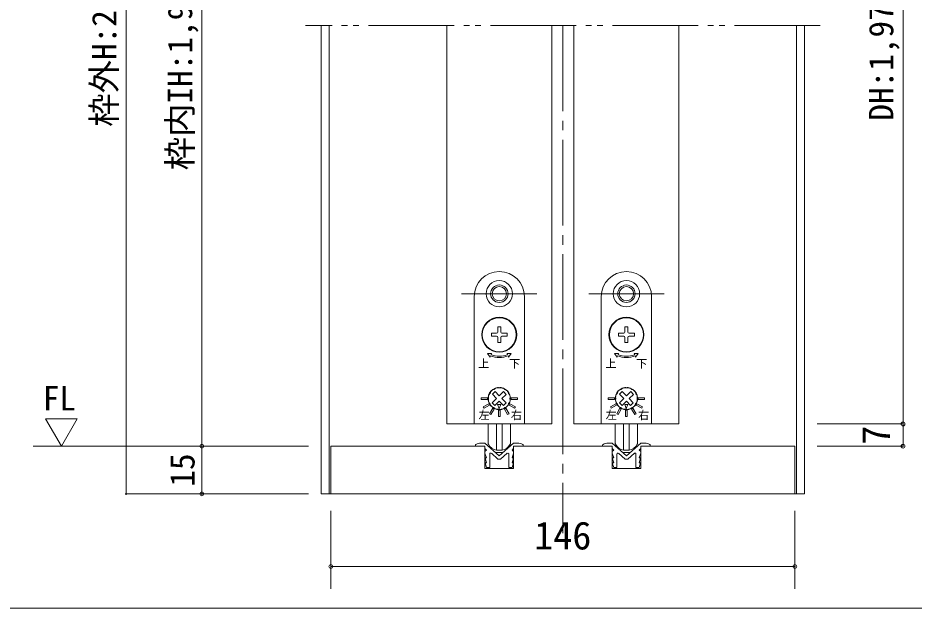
# Model space of a CAD drawing. Units: millimetres on the paper, enlarged 10 times, with parts at other scales. Extents: x -2000 to 2000, y -1385 to 1385.
# Drawn here: x -1346 to -406, y -68 to 552 of the extents above; entities that cross this region are included whole.
import ezdxf
from ezdxf.enums import TextEntityAlignment as Align

# ---------------------------------------------------------------- set-up
doc = ezdxf.new("R2010")
doc.units = ezdxf.units.MM
doc.header["$LTSCALE"] = 10
doc.header["$PDMODE"] = 32
doc.header["$PDSIZE"] = 4
for name, pattern in [('CHAIN2', [12, 9, -1, 1, -1]), ('DOUBLE_CHAIN2', [12.8, 9, -1, 0.6, -0.6, 0.6, -1]), ('USER1', [19.05, 12.7, -6.35])]:
    doc.linetypes.add(name, pattern=pattern)
for name, color, linetype, lineweight in [('1-0_H-SYM', 7, 'Continuous', 20), ('1-1_0', 7, 'Continuous', 20), ('2-0_18', 7, 'Continuous', 18)]:
    doc.layers.add(name, color=color, linetype=linetype, lineweight=lineweight)
doc.styles.add('ＭＳ ゴシック', font='')
doc.styles.get('ＭＳ ゴシック').set_extended_font_data('MS Gothic')

msp = doc.modelspace()

# ---------------------------------------------------------------- linework, layer by layer
at = {"layer": '1-0_H-SYM'}
msp.add_lwpolyline([(380, -67.5), (-1950, -67.5), (-1950, 1335)], dxfattribs=at)
at = {"layer": '1-1_0'}
msp.add_lwpolyline([(380, -67.5), (-1950, -67.5), (-1950, 1335)], dxfattribs=at)
at = {"layer": '2-0_18', "color": 4, "lineweight": 9}
for p, q in [((-1232.67, 1036.22), (-1232.67, 52.4)), ((-1153.16, 916.22), (-1153.16, 102.4)), ((-417.78, 125.74), (-417.78, 102.4)), ((-1041.26, 102.4), (-1330.18, 102.4)), ((-1153.16, 102.4), (-1153.16, 92.4)), ((-1153.16, 102.4), (-1153.16, 52.4)), ((-1153.16, 102.4), (-1061.66, 102.4)), ((-507.92, 102.4), (-417.78, 102.4)), ((-1041.26, 52.4), (-1232.67, 52.4)), ((-1041.26, 52.4), (-1157.32, 52.4)), ((-1153.16, 52.4), (-1061.66, 52.4)), ((-1017.92, -47.27), (-1017.92, 34.4)), ((-531.26, -47.27), (-531.26, 34.4)), ((-1017.92, -23.93), (-531.26, -23.93))]:
    msp.add_line(p, q, dxfattribs=at)
at = {"layer": '2-0_18', "linetype": 'DOUBLE_CHAIN2', "lineweight": 20}
msp.add_line((-504.59, 544.07), (-1044.59, 544.07), dxfattribs=at)
at = {"layer": '2-0_18', "lineweight": 20}
for p, q in [((-1027.92, 544.07), (-1027.92, 52.4)), ((-1019.59, 544.07), (-1019.59, 52.4)), ((-896.26, 544.07), (-896.26, 125.74)), ((-786.26, 544.07), (-786.26, 125.74)), ((-762.92, 544.07), (-762.92, 125.74)), ((-652.92, 544.07), (-652.92, 125.74)), ((-529.59, 544.07), (-529.59, 52.4)), ((-521.26, 544.07), (-521.26, 52.4)), ((-896.26, 125.74), (-786.26, 125.74)), ((-762.92, 125.74), (-652.92, 125.74)), ((-856.26, 105.74), (-860.54, 105.74)), ((-826.26, 105.74), (-821.97, 105.74)), ((-722.92, 105.74), (-727.21, 105.74)), ((-692.92, 105.74), (-688.64, 105.74)), ((-856.26, 102.4), (-1017.92, 102.4)), ((-1017.92, 102.4), (-1017.92, 52.4)), ((-865.26, 102.4), (-856.26, 102.4)), ((-851.26, 80.07), (-851.26, 94.16)), ((-849.59, 94.91), (-842.65, 88.74)), ((-845.01, 95.74), (-837.51, 95.74)), ((-832.92, 94.91), (-839.86, 88.74)), ((-831.26, 94.16), (-831.26, 80.07)), ((-826.26, 102.4), (-826.26, 79.07)), ((-817.26, 102.4), (-826.26, 102.4)), ((-826.26, 102.4), (-722.92, 102.4)), ((-731.92, 102.4), (-722.92, 102.4)), ((-717.92, 94.16), (-717.92, 80.07)), ((-716.26, 94.91), (-709.32, 88.74)), ((-704.17, 95.74), (-711.67, 95.74)), ((-699.59, 94.91), (-706.53, 88.74)), ((-697.92, 80.07), (-697.92, 94.16)), ((-692.92, 102.4), (-692.92, 79.07)), ((-683.92, 102.4), (-692.92, 102.4)), ((-692.92, 102.4), (-531.26, 102.4)), ((-531.26, 102.4), (-531.26, 52.4)), ((-854.59, 80.07), (-856.09, 85.07)), ((-842.65, 88.74), (-839.86, 88.74)), ((-827.92, 80.07), (-826.42, 85.07)), ((-721.26, 80.07), (-722.76, 85.07)), ((-706.53, 88.74), (-709.32, 88.74)), ((-694.59, 80.07), (-693.09, 85.07)), ((-854.59, 80.07), (-851.26, 80.07)), ((-827.92, 80.07), (-831.26, 80.07)), ((-721.26, 80.07), (-717.92, 80.07)), ((-694.59, 80.07), (-697.92, 80.07)), ((-1027.92, 52.4), (-521.26, 52.4))]:
    msp.add_line(p, q, dxfattribs=at)
at = {"layer": '2-0_18', "color": 4, "linetype": 'CHAIN2', "lineweight": 9}
msp.add_line((-774.59, 543.89), (-774.59, 10.96), dxfattribs=at)
at = {"layer": '2-0_18', "color": 2, "linetype": 'USER1'}
for p, q in [((-880.76, 262.4), (-801.76, 262.4)), ((-747.42, 262.4), (-668.42, 262.4))]:
    msp.add_line(p, q, dxfattribs=at)
at = {"layer": '2-0_18'}
for p, q in [((-867.59, 259.4), (-867.59, 125.74)), ((-814.92, 125.74), (-814.92, 259.4)), ((-734.26, 259.4), (-734.26, 125.74)), ((-681.59, 125.74), (-681.59, 259.4)), ((-839.76, 227.74), (-842.76, 227.74)), ((-842.76, 222.24), (-842.76, 227.74)), ((-839.76, 222.24), (-839.76, 227.74)), ((-706.42, 227.74), (-709.42, 227.74)), ((-709.42, 222.24), (-709.42, 227.74)), ((-706.42, 222.24), (-706.42, 227.74)), ((-844.09, 217.9), (-849.59, 217.9)), ((-842.76, 211.07), (-842.76, 216.57)), ((-839.76, 211.07), (-839.76, 216.57)), ((-832.92, 220.9), (-838.42, 220.9)), ((-832.92, 217.9), (-838.42, 217.9)), ((-832.92, 220.9), (-832.92, 217.9)), ((-710.76, 217.9), (-716.26, 217.9)), ((-709.42, 211.07), (-709.42, 216.57)), ((-706.42, 211.07), (-706.42, 216.57)), ((-699.59, 220.9), (-705.09, 220.9)), ((-699.59, 217.9), (-705.09, 217.9)), ((-699.59, 220.9), (-699.59, 217.9)), ((-839.76, 211.07), (-842.76, 211.07)), ((-706.42, 211.07), (-709.42, 211.07)), ((-848.62, 148.01), (-844.08, 152.44)), ((-844.08, 152.44), (-848.51, 156.97)), ((-841.22, 155.23), (-836.69, 159.65)), ((-715.28, 148.01), (-710.75, 152.44)), ((-710.75, 152.44), (-715.17, 156.97)), ((-707.89, 155.23), (-703.36, 159.65)), ((-845.82, 145.15), (-848.62, 148.01)), ((-845.82, 145.15), (-841.29, 149.57)), ((-836.87, 145.04), (-841.29, 149.57)), ((-834, 147.83), (-836.87, 145.04)), ((-712.49, 145.15), (-715.28, 148.01)), ((-712.49, 145.15), (-707.96, 149.57)), ((-703.53, 145.04), (-707.96, 149.57)), ((-700.67, 147.83), (-703.53, 145.04)), ((-867.59, 125.74), (-814.92, 125.74)), ((-852.92, 105.29), (-852.92, 125.74)), ((-844.17, 125.74), (-844.17, 98.22)), ((-838.34, 125.74), (-838.34, 98.22)), ((-829.59, 125.74), (-829.59, 105.29)), ((-734.26, 125.74), (-681.59, 125.74)), ((-719.59, 105.29), (-719.59, 125.74)), ((-710.84, 125.74), (-710.84, 98.22)), ((-705.01, 125.74), (-705.01, 98.22)), ((-696.26, 125.74), (-696.26, 105.29)), ((-844.17, 98.22), (-838.34, 98.22)), ((-710.84, 98.22), (-705.01, 98.22))]:
    msp.add_line(p, q, dxfattribs=at)
at = {"layer": '2-0_18', "color": 4, "lineweight": 9}
msp.add_lwpolyline([(-507.92, 125.74), (-417.78, 125.74), (-417.78, 889.55)], dxfattribs=at)
at = {"layer": '2-0_18'}
for points in [[(-844.09, 220.9), (-849.59, 220.9), (-849.59, 217.9)], [(-710.76, 220.9), (-716.26, 220.9), (-716.26, 217.9)], [(-849.93, 198.46), (-849.42, 199.69), (-853.75, 199.69), (-850.95, 196), (-850.44, 197.23)], [(-832.07, 197.23), (-831.56, 196), (-828.76, 199.69), (-833.09, 199.69), (-832.58, 198.46)], [(-716.6, 198.46), (-716.09, 199.69), (-720.42, 199.69), (-717.62, 196), (-717.11, 197.23)], [(-698.74, 197.23), (-698.23, 196), (-695.43, 199.69), (-699.76, 199.69), (-699.25, 198.46)], [(-841.22, 155.23), (-845.65, 159.76), (-848.51, 156.97)], [(-834, 147.83), (-838.43, 152.37), (-833.9, 156.79), (-836.69, 159.65)], [(-707.89, 155.23), (-712.31, 159.76), (-715.17, 156.97)], [(-700.67, 147.83), (-705.09, 152.37), (-700.56, 156.79), (-703.36, 159.65)]]:
    msp.add_lwpolyline(points, dxfattribs=at)
for points in [[(-860.26, 151.57), (-853.59, 151.57), (-853.59, 153.24), (-860.26, 153.24)], [(-822.26, 153.24), (-828.92, 153.24), (-828.92, 151.57), (-822.26, 151.57)], [(-726.92, 151.57), (-720.26, 151.57), (-720.26, 153.24), (-726.92, 153.24)], [(-688.92, 153.24), (-695.59, 153.24), (-695.59, 151.57), (-688.92, 151.57)], [(-857.29, 142.18), (-851.52, 145.51), (-852.35, 146.96), (-858.13, 143.62)], [(-850.03, 135.53), (-846.7, 141.3), (-848.14, 142.14), (-851.48, 136.36)], [(-841.38, 142.07), (-839.67, 146.05), (-843, 146.09)], [(-831.03, 136.36), (-834.37, 142.14), (-835.81, 141.3), (-832.48, 135.53)], [(-824.39, 143.62), (-830.16, 146.96), (-830.99, 145.51), (-825.22, 142.18)], [(-723.96, 142.18), (-718.19, 145.51), (-719.02, 146.96), (-724.79, 143.62)], [(-716.7, 135.53), (-713.37, 141.3), (-714.81, 142.14), (-718.14, 136.36)], [(-708.05, 142.07), (-706.33, 146.05), (-709.67, 146.09)], [(-697.7, 136.36), (-701.03, 142.14), (-702.48, 141.3), (-699.14, 135.53)], [(-691.05, 143.62), (-696.83, 146.96), (-697.66, 145.51), (-691.89, 142.18)], [(-840.42, 140.07), (-842.09, 140.07), (-842.09, 133.4), (-840.42, 133.4)], [(-707.09, 140.07), (-708.76, 140.07), (-708.76, 133.4), (-707.09, 133.4)]]:
    msp.add_lwpolyline(points, close=True, dxfattribs=at)
at = {"layer": '2-0_18', "color": 4, "lineweight": 9}
msp.add_lwpolyline([(-1300.46, 102.4), (-1283.97, 131.09), (-1317.16, 131.09)], close=True, dxfattribs=at)
at = {"layer": '2-0_18', "lineweight": 20}
for points in [[(-856.26, 105.74), (-841.26, 92.4), (-826.26, 105.74)], [(-692.92, 105.74), (-707.92, 92.4), (-722.92, 105.74)], [(-856.26, 102.4), (-856.26, 79.07), (-826.26, 79.07)], [(-856.26, 95.07), (-856.26, 96.74), (-854.59, 98.4), (-856.26, 100.07), (-856.26, 102.4)], [(-856.09, 85.07), (-854.59, 85.07), (-856.09, 90.07), (-854.59, 90.07), (-856.26, 95.07)], [(-826.26, 95.07), (-826.26, 96.74), (-827.92, 98.4), (-826.26, 100.07), (-826.26, 102.4)], [(-826.42, 85.07), (-827.92, 85.07), (-826.42, 90.07), (-827.92, 90.07), (-826.26, 95.07)], [(-722.92, 102.4), (-722.92, 79.07), (-692.92, 79.07)], [(-722.92, 95.07), (-722.92, 96.74), (-721.26, 98.4), (-722.92, 100.07), (-722.92, 102.4)], [(-722.76, 85.07), (-721.26, 85.07), (-722.76, 90.07), (-721.26, 90.07), (-722.92, 95.07)], [(-692.92, 95.07), (-692.92, 96.74), (-694.59, 98.4), (-692.92, 100.07), (-692.92, 102.4)], [(-693.09, 85.07), (-694.59, 85.07), (-693.09, 90.07), (-694.59, 90.07), (-692.92, 95.07)]]:
    msp.add_lwpolyline(points, dxfattribs=at)
at = {"layer": '2-0_18'}
for centre, radius in [((-841.26, 262.4), 13.83), ((-707.92, 262.4), 13.83), ((-841.26, 262.4), 9.17), ((-841.26, 262.4), 7.5), ((-707.92, 262.4), 9.17), ((-707.92, 262.4), 7.5), ((-841.26, 219.4), 18.33), ((-841.26, 219.4), 17.83), ((-707.92, 219.4), 18.33), ((-707.92, 219.4), 17.83)]:
    msp.add_circle(centre, radius, dxfattribs=at)
for centre, radius, start, end in [((-841.26, 259.4), 26.33, 0, 180), ((-707.92, 259.4), 26.33, 0, 180), ((-844.09, 222.24), 1.33, 270, 360), ((-844.09, 216.57), 1.33, 360, 90), ((-838.42, 222.24), 1.33, 180, 270), ((-838.42, 216.57), 1.33, 90, 180), ((-710.76, 222.24), 1.33, 270, 360), ((-710.76, 216.57), 1.33, 360, 90), ((-705.09, 222.24), 1.33, 180, 270), ((-705.09, 216.57), 1.33, 90, 180), ((-841.26, 219.4), 22.67, 247.5, 292.5), ((-707.92, 219.4), 22.67, 247.5, 292.5), ((-841.26, 219.4), 24, 247.5, 292.5), ((-707.92, 219.4), 24, 247.5, 292.5), ((-841.26, 152.4), 11.67, 98.90298, 201.09702), ((-847.34, 157.85), 3.33, 138.17431, 168.71996), ((-841.26, 152.4), 11.5, 130.42431, 138.17431), ((-846.55, 158.62), 3.33, 99.87866, 130.42431), ((-841.26, 152.4), 11.17, 116.90028, 121.69834), ((-843.8, 160.16), 3.33, 108.17431, 138.71996), ((-841.26, 152.4), 11.5, 100.42431, 108.17431), ((-842.73, 160.43), 3.33, 69.87866, 100.42431), ((-842.7, 161.62), 2.33, 72.61143, 98.90298), ((-841.26, 166.24), 2.5, 252.61143, 287.38857), ((-841.26, 152.4), 11.17, 86.90028, 91.69834), ((-839.58, 160.4), 3.33, 78.17431, 108.71996), ((-839.81, 161.62), 2.33, 81.09702, 107.38857), ((-841.26, 152.4), 11.67, 338.90298, 81.09702), ((-841.26, 152.4), 11.5, 70.42431, 78.17431), ((-838.52, 160.1), 3.33, 39.87866, 70.42431), ((-841.26, 152.4), 11.17, 56.90028, 61.69834), ((-835.81, 158.49), 3.33, 48.17431, 78.71996), ((-841.26, 152.4), 11.5, 40.42431, 48.17431), ((-835.04, 157.7), 3.33, 9.87866, 40.42431), ((-707.92, 152.4), 11.67, 98.90298, 201.09702), ((-714.01, 157.85), 3.33, 138.17431, 168.71996), ((-707.92, 152.4), 11.5, 130.42431, 138.17431), ((-713.22, 158.62), 3.33, 99.87866, 130.42431), ((-707.92, 152.4), 11.17, 116.90028, 121.69834), ((-710.47, 160.16), 3.33, 108.17431, 138.71996), ((-707.92, 152.4), 11.5, 100.42431, 108.17431), ((-709.4, 160.43), 3.33, 69.87866, 100.42431), ((-709.37, 161.62), 2.33, 72.61143, 98.90298), ((-707.92, 166.24), 2.5, 252.61143, 287.38857), ((-707.92, 152.4), 11.17, 86.90028, 91.69834), ((-706.25, 160.4), 3.33, 78.17431, 108.71996), ((-706.48, 161.62), 2.33, 81.09702, 107.38857), ((-707.92, 152.4), 11.67, 338.90298, 81.09702), ((-707.92, 152.4), 11.5, 70.42431, 78.17431), ((-705.19, 160.1), 3.33, 39.87866, 70.42431), ((-707.92, 152.4), 11.17, 56.90028, 61.69834), ((-702.48, 158.49), 3.33, 48.17431, 78.71996), ((-707.92, 152.4), 11.5, 40.42431, 48.17431), ((-701.71, 157.7), 3.33, 9.87866, 40.42431), ((-849.29, 150.92), 3.33, 159.87866, 190.42431), ((-849.25, 154.08), 3.33, 168.17431, 198.71996), ((-841.26, 152.4), 11.5, 160.42431, 168.17431), ((-841.26, 152.4), 11.17, 176.90028, 181.69834), ((-848.95, 155.14), 3.33, 129.87866, 160.42431), ((-841.26, 152.4), 11.17, 146.90028, 151.69834), ((-841.26, 152.4), 11.17, 26.90028, 31.69834), ((-833.5, 154.95), 3.33, 18.17431, 48.71996), ((-841.26, 152.4), 11.5, 10.42431, 18.17431), ((-841.26, 152.4), 11.17, 356.90028, 1.69834), ((-833.26, 150.73), 3.33, 348.17431, 18.71996), ((-833.22, 153.88), 3.33, 339.87866, 10.42431), ((-715.95, 150.92), 3.33, 159.87866, 190.42431), ((-715.92, 154.08), 3.33, 168.17431, 198.71996), ((-707.92, 152.4), 11.5, 160.42431, 168.17431), ((-707.92, 152.4), 11.17, 176.90028, 181.69834), ((-715.62, 155.14), 3.33, 129.87866, 160.42431), ((-707.92, 152.4), 11.17, 146.90028, 151.69834), ((-707.92, 152.4), 11.17, 26.90028, 31.69834), ((-700.16, 154.95), 3.33, 18.17431, 48.71996), ((-707.92, 152.4), 11.5, 10.42431, 18.17431), ((-707.92, 152.4), 11.17, 356.90028, 1.69834), ((-699.93, 150.73), 3.33, 348.17431, 18.71996), ((-699.89, 153.88), 3.33, 339.87866, 10.42431), ((-841.26, 152.4), 11.5, 190.42431, 198.17431), ((-849.02, 149.85), 3.33, 198.17431, 228.71996), ((-849.96, 149.04), 2.33, 201.09702, 227.38857), ((-853.24, 145.49), 2.5, 12.61143, 47.38857), ((-841.26, 152.4), 11.17, 206.90028, 211.69834), ((-848.52, 146.54), 2.33, 192.61143, 218.90298), ((-847.47, 147.11), 3.33, 189.87866, 220.42431), ((-841.26, 152.4), 11.67, 218.90298, 321.09702), ((-841.26, 152.4), 11.5, 220.42431, 228.17431), ((-846.7, 146.32), 3.33, 228.17431, 258.71996), ((-841.26, 152.4), 11.17, 236.90028, 241.69834), ((-843.99, 144.71), 3.33, 219.87866, 250.42431), ((-841.26, 152.4), 11.5, 250.42431, 258.17431), ((-842.93, 144.41), 3.33, 258.17431, 288.71996), ((-841.26, 152.4), 11.17, 266.90028, 271.69834), ((-839.78, 144.37), 3.33, 249.87866, 280.42431), ((-841.26, 152.4), 11.5, 280.42431, 288.17431), ((-838.71, 144.64), 3.33, 288.17431, 318.71996), ((-841.26, 152.4), 11.17, 296.90028, 301.69834), ((-835.96, 146.18), 3.33, 279.87866, 310.42431), ((-841.26, 152.4), 11.5, 310.42431, 318.17431), ((-835.17, 146.96), 3.33, 318.17431, 348.71996), ((-833.99, 146.54), 2.33, 321.09702, 347.38857), ((-841.26, 152.4), 11.17, 326.90028, 331.69834), ((-829.28, 145.49), 2.5, 132.61143, 167.38857), ((-833.56, 149.67), 3.33, 309.87866, 340.42431), ((-832.55, 149.04), 2.33, 312.61143, 338.90298), ((-841.26, 152.4), 11.5, 340.42431, 348.17431), ((-707.92, 152.4), 11.5, 190.42431, 198.17431), ((-715.68, 149.85), 3.33, 198.17431, 228.71996), ((-716.63, 149.04), 2.33, 201.09702, 227.38857), ((-719.9, 145.49), 2.5, 12.61143, 47.38857), ((-707.92, 152.4), 11.17, 206.90028, 211.69834), ((-715.19, 146.54), 2.33, 192.61143, 218.90298), ((-714.14, 147.11), 3.33, 189.87866, 220.42431), ((-707.92, 152.4), 11.67, 218.90298, 321.09702), ((-707.92, 152.4), 11.5, 220.42431, 228.17431), ((-713.37, 146.32), 3.33, 228.17431, 258.71996), ((-707.92, 152.4), 11.17, 236.90028, 241.69834), ((-710.66, 144.71), 3.33, 219.87866, 250.42431), ((-707.92, 152.4), 11.5, 250.42431, 258.17431), ((-709.6, 144.41), 3.33, 258.17431, 288.71996), ((-707.92, 152.4), 11.17, 266.90028, 271.69834), ((-706.45, 144.37), 3.33, 249.87866, 280.42431), ((-707.92, 152.4), 11.5, 280.42431, 288.17431), ((-705.38, 144.64), 3.33, 288.17431, 318.71996), ((-707.92, 152.4), 11.17, 296.90028, 301.69834), ((-702.63, 146.18), 3.33, 279.87866, 310.42431), ((-707.92, 152.4), 11.5, 310.42431, 318.17431), ((-701.84, 146.96), 3.33, 318.17431, 348.71996), ((-700.66, 146.54), 2.33, 321.09702, 347.38857), ((-707.92, 152.4), 11.17, 326.90028, 331.69834), ((-695.94, 145.49), 2.5, 132.61143, 167.38857), ((-700.23, 149.67), 3.33, 309.87866, 340.42431), ((-699.22, 149.04), 2.33, 312.61143, 338.90298), ((-707.92, 152.4), 11.5, 340.42431, 348.17431), ((-851.26, 105.29), 1.67, 180, 210.56067), ((-841.21, 111.22), 13.33, 210.56067, 257.16143), ((-841.3, 111.22), 13.33, 282.83857, 329.43933), ((-831.26, 105.29), 1.67, 329.43933, 360), ((-717.92, 105.29), 1.67, 180, 210.56067), ((-707.88, 111.22), 13.33, 210.56067, 257.16143), ((-707.97, 111.22), 13.33, 282.83857, 329.43933), ((-697.92, 105.29), 1.67, 329.43933, 360)]:
    msp.add_arc(centre, radius, start, end, dxfattribs=at)
at = {"layer": '2-0_18', "lineweight": 20}
for centre, radius, start, end in [((-865.26, 103.4), 1, 121.58633, 270), ((-860.54, 95.74), 10, 90, 121.58633), ((-821.97, 95.74), 10, 58.41365, 90), ((-817.26, 103.4), 1, 270, 58.41365), ((-731.92, 103.4), 1, 121.58633, 270), ((-727.21, 95.74), 10, 90, 121.58633), ((-688.64, 95.74), 10, 58.41365, 90), ((-683.92, 103.4), 1, 270, 58.41365), ((-850.26, 94.16), 1, 48.36646, 180), ((-832.26, 94.16), 1, 0, 131.63353), ((-716.92, 94.16), 1, 48.36646, 180), ((-698.92, 94.16), 1, 0, 131.63353)]:
    msp.add_arc(centre, radius, start, end, dxfattribs=at)
at = {"layer": '2-0_18', "color": 4, "lineweight": 9}
for centre, start, end in [((-1232.67, 52.4), 90, 270), ((-1232.67, 52.4), 270, 90), ((-1153.16, 52.4), 90, 270), ((-1153.16, 52.4), 90, 270), ((-1153.16, 52.4), 270, 90)]:
    msp.add_arc(centre, 0.521, start, end, dxfattribs=at)
at = {"layer": '2-0_18', "color": 4}
for p in [(-417.78, 125.74), (-1153.16, 102.4), (-417.78, 102.4), (-1153.16, 52.4), (-1017.92, -23.93), (-531.26, -23.93)]:
    msp.add_point(p, dxfattribs=at)

# ---------------------------------------------------------------- texts
at = {"layer": '2-0_18', "style": 'ＭＳ ゴシック'}
for s, height, p in [('枠外H:2,036', 25.66, (-1235.17, 437.64)), ('枠内IH:1,985', 25.66, (-1155.66, 391.98)), ('DH:1,970', 25.66, (-420.29, 443.98)), ('7', 29.33, (-422.78, 104.07)), ('15', 25.66, (-1153.16, 59.9))]:
    msp.add_text(s, height=height, rotation=90, dxfattribs=at).set_placement(p, align=Align.BOTTOM_LEFT)
for s, height, p in [('上', 8.55, (-863.33, 182.34)), ('下', 8.55, (-831.01, 182.08)), ('上', 8.55, (-730, 182.34)), ('下', 8.55, (-697.68, 182.08)), ('FL', 25.66, (-1320.12, 132.2)), ('左', 8.55, (-863.02, 128.16)), ('右', 8.55, (-829.04, 128.08)), ('左', 8.55, (-729.69, 128.16)), ('右', 8.55, (-695.71, 128.08)), ('146', 29.33, (-804.59, -14.77))]:
    msp.add_text(s, height=height, dxfattribs=at).set_placement(p, align=Align.BOTTOM_LEFT)

doc.saveas('drawing.dxf')
